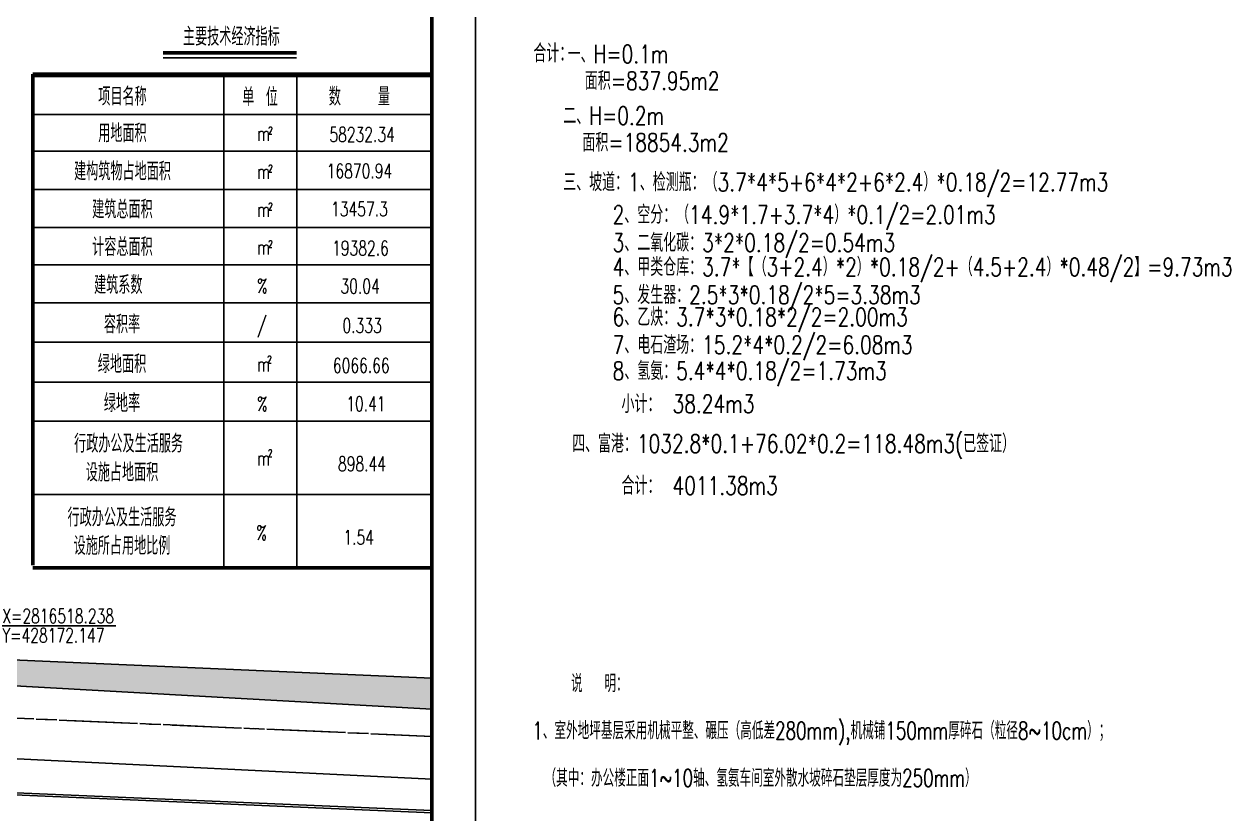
# Model space of a CAD drawing. Header units: millimetres. Extents: x 397874 to 6871063, y -8 to 5775840.
# Drawn here: x 429199.3 to 429365.1, y 2812709.3 to 2812817.9 of the extents above; entities that cross this region are included whole.
import ezdxf
from ezdxf.enums import TextEntityAlignment as Align

# ---------------------------------------------------------------- set-up
doc = ezdxf.new("R2010")
doc.units = ezdxf.units.MM
doc.header["$LTSCALE"] = 1000
for name, pattern in [('ACAD_ISO10W100', [18, 12, -3, 0, -3]), ('CENTER2', [28.575000000000003, 19.05, -3.175, 3.175, -3.175]), ('CONTINOUS', [0])]:
    doc.linetypes.add(name, pattern=pattern)
doc.layers.add('FRAME', color=3, linetype='Continuous', lineweight=18)
for name, color, linetype in [('PUB_TEXT', 7, 'Continuous'), ('坐标层', 7, 'Continuous'), ('居民地线', 2, 'Continuous'), ('规划路中心线（FQ）', 2, 'Continuous')]:
    doc.layers.add(name, color=color, linetype=linetype)
doc.styles.add('dxfs', font='txt.shx', dxfattribs={"width": 0.7, "bigfont": 'dxfs.shx'})
doc.styles.add('HZTXT', font='txt.shx', dxfattribs={"width": 0.75, "bigfont": 'hzdx.shx'})

# ---------------------------------------------------------------- blocks, each defined once
blk = doc.blocks.new('a1-25')
at = {"layer": 'FRAME', "lineweight": 18}
for p, q in [((433150.6497665268, 2815059.961964774), (433150.6497665268, 2815900.961964774)), ((433140.6497665268, 2815069.961964774), (433140.6497665268, 2815875.961964774))]:
    blk.add_line(p, q, dxfattribs=at)

msp = doc.modelspace()

# ---------------------------------------------------------------- hatches: boundary and pattern name
at = {"linetype": 'CONTINOUS'}
h = msp.add_hatch(dxfattribs=at)
h.set_pattern_fill('GRASS', color=3, scale=0.05400000000000001, angle=4.102915539087937e-11, style=0)
h.set_pattern_definition([(90, (428986.6435814556, 2812723.687127263), (-0.9698670000006944, 0.9698669999993059), [0.257175, -1.682559]), (45.00000000004098, (428986.6435814556, 2812723.687127263), (-0.9698676610761627, 0.9698676610747745), [0.257175, -1.114425]), (135.0000000000411, (428986.6435814556, 2812723.687127263), (-0.9698676610747745, -0.9698676610761627), [0.257175, -1.114425])])
edge = h.paths.add_edge_path()
edge.add_line((428996.5340162001, 2812984.894311839), (429007.7505203885, 2812986.572332765))
edge.add_arc((428245.5004267226, 2812967.567925284), 762.4869656571109, 0.2336791067045283, 1.428201607522908, ccw=False)
edge.add_line((429007.9810508167, 2812970.67769673), (429010.3926568062, 2812757.702723823))
edge.add_arc((429028.3916748471, 2812757.890738543), 17.99999999949577, 180.5984803246318, 268.1596675650175)
edge.add_line((429027.8136167689, 2812739.900022915), (429168.8104670618, 2812735.369665698))
edge.add_arc((429182.6395267767, 2812620.5617707), 115.6377777654213, 87.64632188930659, 96.86840990815591, ccw=False)
edge.add_line((429187.3885251358, 2812736.101991667), (429187.3909169407, 2812858.041225319))
edge.add_arc((425829.0373351499, 2812780.794741018), 3359.241848939383, 1.317644837385991, 1.469011999955537)
edge.add_line((429187.1751235002, 2812866.913229863), (429187.0315445493, 2812877.851964131))
edge.add_line((429187.0315445493, 2812877.851964131), (429191.3913752966, 2812878.101908972))
edge.add_line((429191.3913752967, 2812878.101908972), (429191.3948480924, 2812730.730573097))
edge.add_line((429191.394848092, 2812730.730573097), (429255.2584931663, 2812727.933340749))
edge.add_line((429255.2584931664, 2812727.933340749), (429255.2584931664, 2812723.687127263))
edge.add_line((429255.2584931664, 2812723.687127263), (429168.3849883561, 2812728.376376006))
edge.add_line((429168.3849883559, 2812728.376376006), (429129.359588356, 2812730.109876006))
edge.add_line((429129.3595883562, 2812730.109876006), (429091.5180883561, 2812731.731376007))
edge.add_line((429091.5180883561, 2812731.731376007), (429068.6550383561, 2812732.740376006))
edge.add_line((429068.6550383563, 2812732.740376006), (428995.9638605184, 2812736.192982226))
edge.add_arc((428996.3650182923, 2812744.638958753), 8.455498037436657, 181.284425770136, 267.2806712726182, ccw=False)
edge.add_line((428987.9116447894, 2812744.449423851), (428988.4926022603, 2812805.439615662))
edge.add_line((428988.4926022603, 2812805.439615662), (428987.7584499301, 2812883.630166006))
edge.add_line((428987.7584499302, 2812883.630166006), (428987.2482114521, 2812934.770531804))
edge.add_line((428987.2482114518, 2812934.770531804), (428986.7619213699, 2812983.746941416))
edge.add_line((428986.7619213702, 2812983.746941416), (428996.5340161999, 2812984.894311839))

# ---------------------------------------------------------------- linework, layer by layer
at = {"color": 0, "linetype": 'CONTINOUS', "ltscale": 5}
for p, q in [((429218.3673023717, 2812813.217710861), (429236.6829054998, 2812813.217710861)), ((429200.4407830015, 2812810.77969982), (429255.2584931664, 2812810.77969982)), ((429200.4407830015, 2812810.653568942), (429255.2584931664, 2812810.653568942)), ((429200.4407830015, 2812805.426008312), (429255.2584931664, 2812805.426008312)), ((429200.4407830015, 2812800.365750843), (429255.2584931664, 2812800.365750843)), ((429200.4407830015, 2812795.13819035), (429255.2584931664, 2812795.13819035)), ((429200.4407830015, 2812789.910629857), (429255.2584931664, 2812789.910629857)), ((429200.4407830015, 2812784.748413825), (429255.2584931664, 2812784.748413825)), ((429200.4407830015, 2812779.520853332), (429255.2584931664, 2812779.520853332)), ((429200.4407830015, 2812774.105971997), (429255.2584931664, 2812774.105971997)), ((429200.4407830015, 2812768.643847278), (429255.2584931664, 2812768.643847278)), ((429200.4407830015, 2812763.285906662), (429255.2584931664, 2812763.285906662)), ((429200.4407830248, 2812763.285906662), (429255.2584931897, 2812763.285906662)), ((429200.4407830248, 2812753.193222663), (429255.2584931897, 2812753.193222663))]:
    msp.add_line(p, q, dxfattribs=at)
at = {"color": 3, "linetype": 'CONTINOUS'}
for p, q in [((429191.3880081852, 2812730.734798481), (429255.2584931664, 2812727.933340749)), ((429255.2584931664, 2812727.933340749), (429255.2584931664, 2812723.687127263))]:
    msp.add_line(p, q, dxfattribs=at)
msp.add_lwpolyline([(429261.258493166, 2813099.897622979), (429261.2584931664, 2812595.29762298), (428904.8584931665, 2812595.297622979), (428904.858493166, 2813099.897622979)], close=True)
at = {"color": 3, "linetype": 'CONTINOUS', "const_width": 0.5}
msp.add_lwpolyline([(428910.8584931763, 2812601.297622979), (429255.2584931762, 2812601.29762298), (429255.2584931762, 2813084.89762298), (428910.8584931763, 2813084.897622979), (428910.8584931768, 2812601.297622979)], dxfattribs=at)
at = {"color": 0, "linetype": 'CONTINOUS', "ltscale": 5, "const_width": 0.5}
for points in [[(429218.3180372934, 2812813.917883317), (429236.6829054998, 2812813.917883317)], [(429200.4407830248, 2812810.995415118), (429255.2584931897, 2812810.995415118)], [(429200.4407830713, 2812810.995415118), (429200.4407830713, 2812743.442384839)], [(429255.258493213, 2812810.995415118), (429255.258493213, 2812743.100538663)], [(429200.4407830248, 2812743.100538663), (429255.2584931897, 2812743.100538663)]]:
    msp.add_lwpolyline(points, dxfattribs=at)
at = {"color": 0, "linetype": 'CONTINOUS', "ltscale": 5}
for points in [[(429226.718470742, 2812810.995415118), (429226.718470742, 2812743.100538663)], [(429236.7114776038, 2812810.995415118), (429236.7114776038, 2812743.100538663)]]:
    msp.add_lwpolyline(points, dxfattribs=at)
at = {"color": 1, "linetype": 'CENTER2', "ltscale": 0.0005, "flags": 128}
for points in [[(428919.8584931665, 2812734.637231082), (429255.2584931664, 2812719.92606436)], [(428947.1467342335, 2812733.4403263), (429255.2584931664, 2812719.92606436)]]:
    msp.add_lwpolyline(points, dxfattribs=at)
at = {"layer": '坐标层', "color": 0, "linetype": 'Continuous'}
msp.add_line((429211.8656916139, 2812735.116294044), (429196.2545493194, 2812735.116294044), dxfattribs=at)
at = {"layer": '居民地线', "color": 151, "linetype": 'Continuous', "lineweight": -3, "ltscale": 0.5, "flags": 128}
for points in [[(429255.2584931664, 2812709.736213875), (429184.0800328199, 2812712.777423586), (429174.2807552395, 2812713.26041585), (429141.8556346321, 2812714.669377638), (429103.0984890047, 2812716.352379619), (429078.7720511421, 2812717.416376901), (429039.9914167658, 2812719.084369777), (429024.2518333294, 2812719.755364808), (429019.2364515429, 2812719.967219361)], [(429255.2584931664, 2812709.435940155), (429184.066245215, 2812712.477738962), (429174.2668590005, 2812712.96073658), (429141.8426177204, 2812714.369660159), (429103.0854279483, 2812716.052664057), (429078.7590513811, 2812717.116658658), (429039.9785819813, 2812718.784644438), (429024.2391139218, 2812719.45563455), (429019.2364515429, 2812719.666951824)]]:
    msp.add_lwpolyline(points, dxfattribs=at)
at = {"layer": '规划路中心线（FQ）', "color": 2, "linetype": 'ACAD_ISO10W100', "ltscale": 0.5, "flags": 128}
for points in [[(429004.0564870252, 2812735.528871405), (429056.6954383561, 2812733.268876006), (429080.614638356, 2812732.211876006), (429102.4215383562, 2812731.250876007), (429121.3064383562, 2812730.499876007), (429137.4127383563, 2812729.719876007), (429157.8271383559, 2812728.782876006), (429178.9428383564, 2812727.969876007), (429255.2584931664, 2812723.687127263)], [(429255.2584931664, 2812714.056565134), (429180.6239383561, 2812717.689876006), (429166.0607383563, 2812718.480876007), (429154.5063383561, 2812719.031876007), (429139.9898383562, 2812719.515876006), (429126.0314383563, 2812720.335876007), (429110.2645383561, 2812720.947876006), (429087.5832383563, 2812721.863876007), (429062.792538356, 2812722.893876006), (429034.1375383562, 2812724.130876007), (429021.8270936306, 2812724.731273427), (429021.3281258787, 2812724.749285451), (429020.8281581937, 2812724.767297503), (429020.3281905344, 2812724.786309491), (429019.8292227862, 2812724.804321515), (429019.3292551269, 2812724.823333503), (429003.9172531064, 2812725.517949547)]]:
    msp.add_lwpolyline(points, dxfattribs=at)

# ---------------------------------------------------------------- block references
at = {"color": 3, "linetype": 'CONTINOUS', "xscale": 0.6000000000000227, "yscale": 0.6000000000000227, "zscale": 0.6000000000000227}
msp.add_blockref('a1-25', (169370.8686344605, 1123559.32044393), dxfattribs=at)

# ---------------------------------------------------------------- texts
at = {"color": 0, "linetype": 'CONTINOUS', "ltscale": 10}
for s, height, style, width, p in [('合计：', 2.5, 'HZTXT', 0.75, (429269.2352644712, 2812812.598928224)), ('一、H=0.1m', 2.5, 'HZTXT', 0.75, (429273.9390913094, 2812812.485700144)), ('面积=837.95m2', 2.5, 'HZTXT', 0.75, (429276.3077757356, 2812808.812913407)), ('二、H=0.2m', 2.5, 'HZTXT', 0.75, (429273.3392220534, 2812804.010288863)), ('面积=18854.3m2', 2.5, 'HZTXT', 0.75, (429275.973713265, 2812800.337502125)), ('三、坡道：1、检测瓶：（3.7*4*5+6*4*2+6*2.4）*0.18/2=12.77m3', 2.5, 'HZTXT', 0.75, (429273.3392220534, 2812794.88064145)), ('2、空分：（14.9*1.7+3.7*4）*0.1/2=2.01m3', 2.5, 'HZTXT', 0.75, (429280.1213795708, 2812790.410460834)), ('3、二氧化碳：3*2*0.18/2=0.54m3', 2.5, 'HZTXT', 0.75, (429280.1213795708, 2812786.5492969)), ('4、甲类仓库：3.7*【（3+2.4）*2）*0.18/2+（4.5+2.4）*0.48/2】=9.73m3', 2.5, 'HZTXT', 0.75, (429280.1213795708, 2812783.219798213)), ('5、发生器：2.5*3*0.18/2*5=3.38m3', 2.5, 'HZTXT', 0.75, (429280.1213795708, 2812779.383716283)), ('6、乙炔：3.7*3*0.18*2/2=2.00m3', 2.5, 'HZTXT', 0.75, (429280.1213795708, 2812776.343850662)), ('7、电石渣场：15.2*4*0.2/2=6.08m3', 2.5, 'HZTXT', 0.75, (429280.1213795708, 2812772.507768732)), ('8、氢氨：5.4*4*0.18/2=1.73m3', 2.5, 'HZTXT', 0.75, (429280.1213795708, 2812768.930196212)), ('小计： 38.24m3', 2.5, 'HZTXT', 0.75, (429281.3422830081, 2812764.394198222)), ('四、富港：1032.8*0.1+76.02*0.2=118.48m3(已签证）', 2.5, 'HZTXT', 0.75, (429274.5511148069, 2812758.932088436)), ('合计： 4011.38m3', 2.5, 'HZTXT', 0.75, (429281.3422830081, 2812753.146750346)), ('X=2816518.238', 2, 'dxfs', 0.7, (429196.2545493194, 2812735.478241995)), ('Y=428172.147', 2, 'dxfs', 0.7, (429196.2545493194, 2812732.825252742))]:
    msp.add_text(s, height=height, dxfattribs=dict(at, style=style, width=width)).set_placement(p)
at = {"layer": 'PUB_TEXT', "color": 0, "linetype": 'CONTINOUS', "ltscale": 5, "style": 'dxfs', "width": 0.7}
for s, height, p in [('主要技术经济指标', 2.5, (429227.7313388037, 2812816.275253993)), ('项目名称', 2.5, (429212.7691882229, 2812808.037794204)), ('用地面积', 2.5, (429212.7691882229, 2812802.977536735)), ('58232.34', 2, (429245.6985726641, 2812802.678527727)), ('建构筑物占地面积', 2.5, (429212.7691882229, 2812797.749976242)), ('16870.94', 2, (429245.3281465666, 2812797.662201056)), ('建筑总面积', 2.5, (429212.7691882229, 2812792.522415749)), ('13457.3', 2, (429245.3281465666, 2812792.434640563)), ('计容总面积', 2.5, (429212.7691882229, 2812787.360199716)), ('19382.6', 2, (429245.4680415289, 2812787.061190709)), ('建筑系数', 2.5, (429212.193270057, 2812782.132639223)), ('30.04', 2, (429245.4266641457, 2812781.833630216)), ('容积率', 2.5, (429212.7064082907, 2812776.717757889)), ('0.333', 2, (429245.6985727106, 2812776.418748881)), ('绿地面积', 2.5, (429212.7064082907, 2812771.25563317)), ('绿地率', 2.5, (429212.7064082907, 2812765.897692554)), ('行政办公及生活服务', 2.5, (429213.6099475133, 2812760.320008853)), ('设施占地面积', 2.5, (429212.7064082907, 2812756.355214115)), ('行政办公及生活服务', 2.5, (429212.7064082907, 2812750.170962068)), ('设施所占用地比例', 2.5, (429212.7064082907, 2812746.262530115))]:
    msp.add_text(s, height=height, dxfattribs=at).set_placement(p, align=Align.MIDDLE)
for s, height, p in [('单 位', 2.5, (429229.2349172169, 2812806.572085735)), ('数   量', 2.5, (429241.1191490595, 2812806.643682394)), ('m', 2, (429231.2461221833, 2812801.816107137)), ('2', 1, (429232.8041722351, 2812802.738091023, -0.711348000000202)), ('2', 1, (429232.8041722351, 2812797.51053053, -0.711348000000202)), ('m', 2, (429231.2461221833, 2812796.588546644)), ('2', 1, (429232.8041722351, 2812792.282970037, -0.711348000000202)), ('m', 2, (429231.2461221833, 2812791.360986151)), ('m', 2, (429231.2461221833, 2812786.198770118)), ('2', 1, (429232.8041722351, 2812787.120754004, -0.711348000000202)), ('%', 2, (429231.2624487006, 2812780.856873041)), ('/', 2, (429231.2624487006, 2812775.441991707)), ('2', 1, (429232.6730514662, 2812771.263222253, -0.711348000000202)), ('6066.66', 2, (429241.6819646447, 2812769.932105957)), ('m', 2, (429231.2461221833, 2812770.084047007)), ('%', 2, (429231.2624487006, 2812764.621926372)), ('10.41', 2, (429243.5121721141, 2812764.652424585)), ('m', 2, (429231.2461221833, 2812757.172611372)), ('2', 1, (429232.7730859658, 2812758.374243414, -0.711348000000202)), ('898.44', 2, (429242.3797372309, 2812756.397644759)), ('%', 2, (429231.1682399772, 2812746.906201823)), ('1.54', 2, (429243.1243590228, 2812746.304960758)), ('说  明：', 2.4, (429274.4028486981, 2812726.005780879)), ('1、室外地坪基层采用机械平整、碾压（高低差280mm),机械铺150mm厚碎石（粒径8~10cm）；', 2.4, (429269.08657448, 2812719.519500229)), ('（其中：办公楼正面1~10轴、氢氨车间室外散水坡碎石垫层厚度为250mm）', 2.4, (429270.7627342802, 2812713.004288126))]:
    msp.add_text(s, height=height, dxfattribs=at).set_placement(p)

doc.saveas('drawing.dxf')
